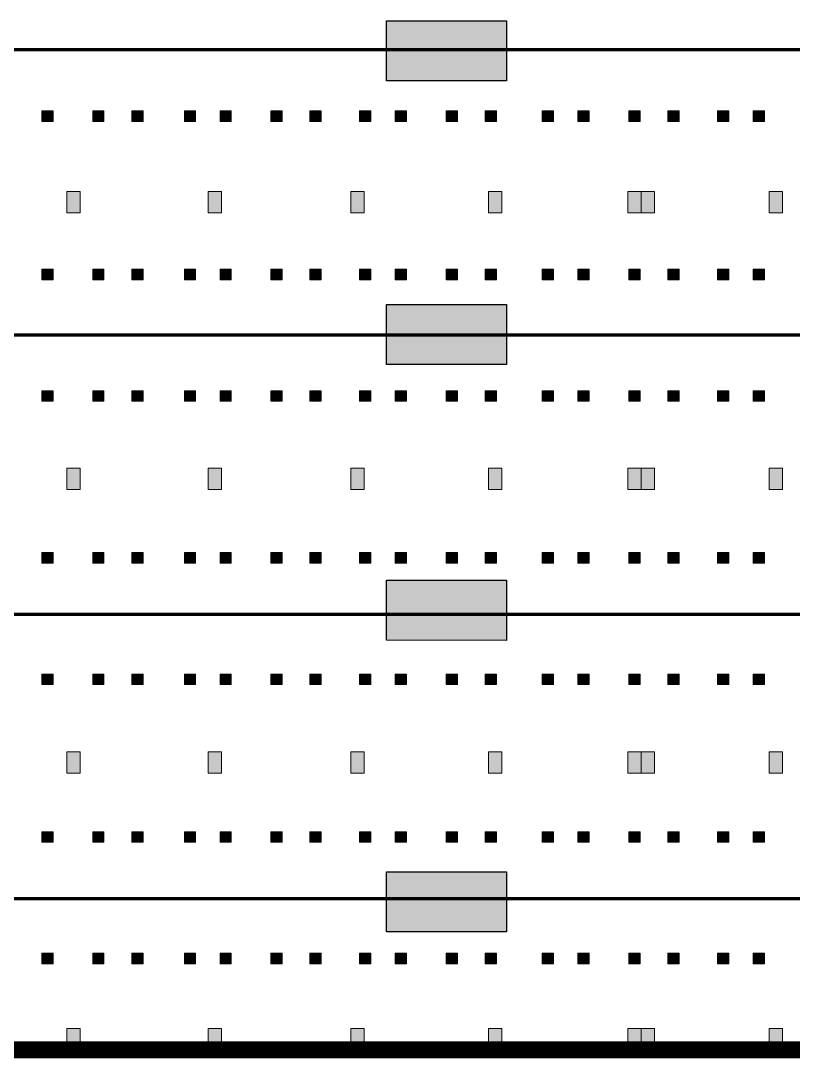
# Model space of a CAD drawing. Header units: millimetres. Extents: x 13810 to 67229, y 12374 to 21950.
# Drawn here: x 37345.2 to 37449.4, y 15050.6 to 15190.6 of the extents above; entities that cross this region are included whole.
import ezdxf

# ---------------------------------------------------------------- set-up
doc = ezdxf.new("R2010")
doc.units = ezdxf.units.MM
doc.layers.add('План_Штампы', color=7, linetype='Continuous')

# ---------------------------------------------------------------- blocks, each defined once
blk = doc.blocks.new('A$C32E8229D')
at = {"true_color": 0xffffff}
blk.add_hatch(color=7, dxfattribs=at).paths.add_polyline_path([(0, 0), (0, -8), (16, -8), (16, 0)])
h = blk.add_hatch(color=126)
h.paths.add_polyline_path([(0.2, -0.2), (15.8, -0.2), (15.8, -7.8), (0.2, -7.8)])
h.paths.add_polyline_path([(13.49, -2.05), (12.08, -2.05), (11.37, -2.63, 0.162397), (11.29, -2.84), (11.29, -3.63), (10.35, -3.63), (10.35, -4.05), (11.68, -4.05), (11.68, -3.48), (12.26, -4.28), (11.29, -5.1), (11.29, -6.78), (11.85, -6.78), (11.85, -5.44), (12.8, -4.64), (12.8, -5.94), (14.46, -5.94), (14.46, -5.39), (13.45, -5.39), (13.45, -3.97), (12.46, -2.59), (13.15, -2.59), (13.69, -3.34), (14.18, -3)], flags=16)
h.paths.add_polyline_path([(10.74, -1.82, 1), (11.8, -1.82, 1)], flags=16)
h.paths.add_polyline_path([(9.39, -3.59), (5.99, -3.59), (6.56, -3.03), (5.91, -3.03), (5.1, -3.83), (5.91, -4.64), (6.56, -4.64), (5.99, -4.09), (9.39, -4.09)], flags=16)
h.paths.add_polyline_path([(4.29, -1.08), (1.72, -1.08), (1.72, -6.6), (4.29, -6.6)], flags=16)
at = {"color": 126}
blk.add_lwpolyline([(16, -8), (0, -8), (0, 0), (16, 0)], close=True, dxfattribs=at)

msp = doc.modelspace()

# ---------------------------------------------------------------- hatches: boundary and pattern name
at = {"lineweight": 0}
h = msp.add_hatch(color=256, dxfattribs=at)
h.dxf.hatch_style = 1
h.paths.add_polyline_path([(37349.55, 15176.99), (37349.55, 15178.41), (37348.03, 15178.41), (37348.03, 15176.99)])
h = msp.add_hatch(color=256, dxfattribs=at)
h.dxf.hatch_style = 1
h.paths.add_polyline_path([(37356.41, 15176.99), (37356.41, 15178.41), (37354.9, 15178.41), (37354.9, 15176.99)])
h = msp.add_hatch(color=256, dxfattribs=at)
h.dxf.hatch_style = 1
h.paths.add_polyline_path([(37361.69, 15176.99), (37361.69, 15178.41), (37360.17, 15178.41), (37360.17, 15176.99)])
h = msp.add_hatch(color=256, dxfattribs=at)
h.dxf.hatch_style = 1
h.paths.add_polyline_path([(37368.76, 15176.99), (37368.76, 15178.41), (37367.25, 15178.41), (37367.25, 15176.99)])
h = msp.add_hatch(color=256, dxfattribs=at)
h.dxf.hatch_style = 1
h.paths.add_polyline_path([(37373.58, 15176.99), (37373.58, 15178.41), (37372.06, 15178.41), (37372.06, 15176.99)])
h = msp.add_hatch(color=256, dxfattribs=at)
h.dxf.hatch_style = 1
h.paths.add_polyline_path([(37380.44, 15176.99), (37380.44, 15178.41), (37378.92, 15178.41), (37378.92, 15176.99)])
h = msp.add_hatch(color=256, dxfattribs=at)
h.dxf.hatch_style = 1
h.paths.add_polyline_path([(37385.71, 15176.99), (37385.71, 15178.41), (37384.19, 15178.41), (37384.19, 15176.99)])
h = msp.add_hatch(color=256, dxfattribs=at)
h.dxf.hatch_style = 1
h.paths.add_polyline_path([(37392.4, 15176.99), (37392.4, 15178.41), (37390.88, 15178.41), (37390.88, 15176.99)])
h = msp.add_hatch(color=256, dxfattribs=at)
h.dxf.hatch_style = 1
h.paths.add_polyline_path([(37397.21, 15176.99), (37397.21, 15178.41), (37395.69, 15178.41), (37395.69, 15176.99)])
h = msp.add_hatch(color=256, dxfattribs=at)
h.dxf.hatch_style = 1
h.paths.add_polyline_path([(37404.07, 15176.99), (37404.07, 15178.41), (37402.56, 15178.41), (37402.56, 15176.99)])
h = msp.add_hatch(color=256, dxfattribs=at)
h.dxf.hatch_style = 1
h.paths.add_polyline_path([(37409.35, 15176.99), (37409.35, 15178.41), (37407.83, 15178.41), (37407.83, 15176.99)])
h = msp.add_hatch(color=256, dxfattribs=at)
h.dxf.hatch_style = 1
h.paths.add_polyline_path([(37417.02, 15176.99), (37417.02, 15178.41), (37415.51, 15178.41), (37415.51, 15176.99)])
h = msp.add_hatch(color=256, dxfattribs=at)
h.dxf.hatch_style = 1
h.paths.add_polyline_path([(37421.84, 15176.99), (37421.84, 15178.41), (37420.32, 15178.41), (37420.32, 15176.99)])
h = msp.add_hatch(color=256, dxfattribs=at)
h.dxf.hatch_style = 1
h.paths.add_polyline_path([(37428.7, 15176.99), (37428.7, 15178.41), (37427.18, 15178.41), (37427.18, 15176.99)])
h = msp.add_hatch(color=256, dxfattribs=at)
h.dxf.hatch_style = 1
h.paths.add_polyline_path([(37433.97, 15176.99), (37433.97, 15178.41), (37432.45, 15178.41), (37432.45, 15176.99)])
h = msp.add_hatch(color=256, dxfattribs=at)
h.dxf.hatch_style = 1
h.paths.add_polyline_path([(37440.66, 15176.99), (37440.66, 15178.41), (37439.14, 15178.41), (37439.14, 15176.99)])
h = msp.add_hatch(color=256, dxfattribs=at)
h.dxf.hatch_style = 1
h.paths.add_polyline_path([(37445.47, 15176.99), (37445.47, 15178.41), (37443.96, 15178.41), (37443.96, 15176.99)])
h = msp.add_hatch(color=256, dxfattribs=at)
h.dxf.hatch_style = 1
h.paths.add_polyline_path([(37353.2, 15167.55), (37351.4, 15167.55), (37351.4, 15164.66), (37353.2, 15164.66)])
h = msp.add_hatch(color=256, dxfattribs=at)
h.dxf.hatch_style = 1
h.paths.add_polyline_path([(37353.2, 15167.55), (37351.4, 15167.55), (37351.4, 15164.66), (37353.2, 15164.66)])
h = msp.add_hatch(color=256, dxfattribs=at)
h.dxf.hatch_style = 1
h.paths.add_polyline_path([(37372.27, 15167.55), (37370.47, 15167.55), (37370.47, 15164.66), (37372.27, 15164.66)])
h = msp.add_hatch(color=256, dxfattribs=at)
h.dxf.hatch_style = 1
h.paths.add_polyline_path([(37372.27, 15167.55), (37370.47, 15167.55), (37370.47, 15164.66), (37372.27, 15164.66)])
h = msp.add_hatch(color=256, dxfattribs=at)
h.dxf.hatch_style = 1
h.paths.add_polyline_path([(37391.5, 15167.55), (37389.7, 15167.55), (37389.7, 15164.66), (37391.5, 15164.66)])
h = msp.add_hatch(color=256, dxfattribs=at)
h.dxf.hatch_style = 1
h.paths.add_polyline_path([(37391.5, 15167.55), (37389.7, 15167.55), (37389.7, 15164.66), (37391.5, 15164.66)])
h = msp.add_hatch(color=256, dxfattribs=at)
h.dxf.hatch_style = 1
h.paths.add_polyline_path([(37410.05, 15167.55), (37408.25, 15167.55), (37408.25, 15164.66), (37410.05, 15164.66)])
h = msp.add_hatch(color=256, dxfattribs=at)
h.dxf.hatch_style = 1
h.paths.add_polyline_path([(37410.05, 15167.55), (37408.25, 15167.55), (37408.25, 15164.66), (37410.05, 15164.66)])
h = msp.add_hatch(color=256, dxfattribs=at)
h.dxf.hatch_style = 1
h.paths.add_polyline_path([(37428.84, 15167.55), (37427.04, 15167.55), (37427.04, 15164.66), (37428.84, 15164.66)])
h = msp.add_hatch(color=256, dxfattribs=at)
h.dxf.hatch_style = 1
h.paths.add_polyline_path([(37428.84, 15167.55), (37427.04, 15167.55), (37427.04, 15164.66), (37428.84, 15164.66)])
h = msp.add_hatch(color=256, dxfattribs=at)
h.dxf.hatch_style = 1
h.paths.add_polyline_path([(37430.64, 15167.55), (37428.84, 15167.55), (37428.84, 15164.66), (37430.64, 15164.66)])
h = msp.add_hatch(color=256, dxfattribs=at)
h.dxf.hatch_style = 1
h.paths.add_polyline_path([(37430.64, 15167.55), (37428.84, 15167.55), (37428.84, 15164.66), (37430.64, 15164.66)])
h = msp.add_hatch(color=256, dxfattribs=at)
h.dxf.hatch_style = 1
h.paths.add_polyline_path([(37447.91, 15167.55), (37446.11, 15167.55), (37446.11, 15164.66), (37447.91, 15164.66)])
h = msp.add_hatch(color=256, dxfattribs=at)
h.dxf.hatch_style = 1
h.paths.add_polyline_path([(37447.91, 15167.55), (37446.11, 15167.55), (37446.11, 15164.66), (37447.91, 15164.66)])
h = msp.add_hatch(color=256, dxfattribs=at)
h.dxf.hatch_style = 1
h.paths.add_polyline_path([(37349.55, 15155.65), (37349.55, 15157.07), (37348.03, 15157.07), (37348.03, 15155.65)])
h = msp.add_hatch(color=256, dxfattribs=at)
h.dxf.hatch_style = 1
h.paths.add_polyline_path([(37356.41, 15155.65), (37356.41, 15157.07), (37354.9, 15157.07), (37354.9, 15155.65)])
h = msp.add_hatch(color=256, dxfattribs=at)
h.dxf.hatch_style = 1
h.paths.add_polyline_path([(37361.69, 15155.65), (37361.69, 15157.07), (37360.17, 15157.07), (37360.17, 15155.65)])
h = msp.add_hatch(color=256, dxfattribs=at)
h.dxf.hatch_style = 1
h.paths.add_polyline_path([(37368.76, 15155.65), (37368.76, 15157.07), (37367.25, 15157.07), (37367.25, 15155.65)])
h = msp.add_hatch(color=256, dxfattribs=at)
h.dxf.hatch_style = 1
h.paths.add_polyline_path([(37373.58, 15155.65), (37373.58, 15157.07), (37372.06, 15157.07), (37372.06, 15155.65)])
h = msp.add_hatch(color=256, dxfattribs=at)
h.dxf.hatch_style = 1
h.paths.add_polyline_path([(37380.44, 15155.65), (37380.44, 15157.07), (37378.92, 15157.07), (37378.92, 15155.65)])
h = msp.add_hatch(color=256, dxfattribs=at)
h.dxf.hatch_style = 1
h.paths.add_polyline_path([(37385.71, 15155.65), (37385.71, 15157.07), (37384.19, 15157.07), (37384.19, 15155.65)])
h = msp.add_hatch(color=256, dxfattribs=at)
h.dxf.hatch_style = 1
h.paths.add_polyline_path([(37392.4, 15155.65), (37392.4, 15157.07), (37390.88, 15157.07), (37390.88, 15155.65)])
h = msp.add_hatch(color=256, dxfattribs=at)
h.dxf.hatch_style = 1
h.paths.add_polyline_path([(37397.21, 15155.65), (37397.21, 15157.07), (37395.69, 15157.07), (37395.69, 15155.65)])
h = msp.add_hatch(color=256, dxfattribs=at)
h.dxf.hatch_style = 1
h.paths.add_polyline_path([(37404.07, 15155.65), (37404.07, 15157.07), (37402.56, 15157.07), (37402.56, 15155.65)])
h = msp.add_hatch(color=256, dxfattribs=at)
h.dxf.hatch_style = 1
h.paths.add_polyline_path([(37409.35, 15155.65), (37409.35, 15157.07), (37407.83, 15157.07), (37407.83, 15155.65)])
h = msp.add_hatch(color=256, dxfattribs=at)
h.dxf.hatch_style = 1
h.paths.add_polyline_path([(37417.02, 15155.65), (37417.02, 15157.07), (37415.51, 15157.07), (37415.51, 15155.65)])
h = msp.add_hatch(color=256, dxfattribs=at)
h.dxf.hatch_style = 1
h.paths.add_polyline_path([(37421.84, 15155.65), (37421.84, 15157.07), (37420.32, 15157.07), (37420.32, 15155.65)])
h = msp.add_hatch(color=256, dxfattribs=at)
h.dxf.hatch_style = 1
h.paths.add_polyline_path([(37428.7, 15155.65), (37428.7, 15157.07), (37427.18, 15157.07), (37427.18, 15155.65)])
h = msp.add_hatch(color=256, dxfattribs=at)
h.dxf.hatch_style = 1
h.paths.add_polyline_path([(37433.97, 15155.65), (37433.97, 15157.07), (37432.45, 15157.07), (37432.45, 15155.65)])
h = msp.add_hatch(color=256, dxfattribs=at)
h.dxf.hatch_style = 1
h.paths.add_polyline_path([(37440.66, 15155.65), (37440.66, 15157.07), (37439.14, 15157.07), (37439.14, 15155.65)])
h = msp.add_hatch(color=256, dxfattribs=at)
h.dxf.hatch_style = 1
h.paths.add_polyline_path([(37445.47, 15155.65), (37445.47, 15157.07), (37443.96, 15157.07), (37443.96, 15155.65)])
h = msp.add_hatch(color=256, dxfattribs=at)
h.dxf.hatch_style = 1
h.paths.add_polyline_path([(37349.55, 15139.26), (37349.55, 15140.68), (37348.03, 15140.68), (37348.03, 15139.26)])
h = msp.add_hatch(color=256, dxfattribs=at)
h.dxf.hatch_style = 1
h.paths.add_polyline_path([(37356.41, 15139.26), (37356.41, 15140.68), (37354.9, 15140.68), (37354.9, 15139.26)])
h = msp.add_hatch(color=256, dxfattribs=at)
h.dxf.hatch_style = 1
h.paths.add_polyline_path([(37361.69, 15139.26), (37361.69, 15140.68), (37360.17, 15140.68), (37360.17, 15139.26)])
h = msp.add_hatch(color=256, dxfattribs=at)
h.dxf.hatch_style = 1
h.paths.add_polyline_path([(37368.76, 15139.26), (37368.76, 15140.68), (37367.25, 15140.68), (37367.25, 15139.26)])
h = msp.add_hatch(color=256, dxfattribs=at)
h.dxf.hatch_style = 1
h.paths.add_polyline_path([(37373.58, 15139.26), (37373.58, 15140.68), (37372.06, 15140.68), (37372.06, 15139.26)])
h = msp.add_hatch(color=256, dxfattribs=at)
h.dxf.hatch_style = 1
h.paths.add_polyline_path([(37380.44, 15139.26), (37380.44, 15140.68), (37378.92, 15140.68), (37378.92, 15139.26)])
h = msp.add_hatch(color=256, dxfattribs=at)
h.dxf.hatch_style = 1
h.paths.add_polyline_path([(37385.71, 15139.26), (37385.71, 15140.68), (37384.19, 15140.68), (37384.19, 15139.26)])
h = msp.add_hatch(color=256, dxfattribs=at)
h.dxf.hatch_style = 1
h.paths.add_polyline_path([(37392.4, 15139.26), (37392.4, 15140.68), (37390.88, 15140.68), (37390.88, 15139.26)])
h = msp.add_hatch(color=256, dxfattribs=at)
h.dxf.hatch_style = 1
h.paths.add_polyline_path([(37397.21, 15139.26), (37397.21, 15140.68), (37395.69, 15140.68), (37395.69, 15139.26)])
h = msp.add_hatch(color=256, dxfattribs=at)
h.dxf.hatch_style = 1
h.paths.add_polyline_path([(37404.07, 15139.26), (37404.07, 15140.68), (37402.56, 15140.68), (37402.56, 15139.26)])
h = msp.add_hatch(color=256, dxfattribs=at)
h.dxf.hatch_style = 1
h.paths.add_polyline_path([(37409.35, 15139.26), (37409.35, 15140.68), (37407.83, 15140.68), (37407.83, 15139.26)])
h = msp.add_hatch(color=256, dxfattribs=at)
h.dxf.hatch_style = 1
h.paths.add_polyline_path([(37417.02, 15139.26), (37417.02, 15140.68), (37415.51, 15140.68), (37415.51, 15139.26)])
h = msp.add_hatch(color=256, dxfattribs=at)
h.dxf.hatch_style = 1
h.paths.add_polyline_path([(37421.84, 15139.26), (37421.84, 15140.68), (37420.32, 15140.68), (37420.32, 15139.26)])
h = msp.add_hatch(color=256, dxfattribs=at)
h.dxf.hatch_style = 1
h.paths.add_polyline_path([(37428.7, 15139.26), (37428.7, 15140.68), (37427.18, 15140.68), (37427.18, 15139.26)])
h = msp.add_hatch(color=256, dxfattribs=at)
h.dxf.hatch_style = 1
h.paths.add_polyline_path([(37433.97, 15139.26), (37433.97, 15140.68), (37432.45, 15140.68), (37432.45, 15139.26)])
h = msp.add_hatch(color=256, dxfattribs=at)
h.dxf.hatch_style = 1
h.paths.add_polyline_path([(37440.66, 15139.26), (37440.66, 15140.68), (37439.14, 15140.68), (37439.14, 15139.26)])
h = msp.add_hatch(color=256, dxfattribs=at)
h.dxf.hatch_style = 1
h.paths.add_polyline_path([(37445.47, 15139.26), (37445.47, 15140.68), (37443.96, 15140.68), (37443.96, 15139.26)])
h = msp.add_hatch(color=256, dxfattribs=at)
h.dxf.hatch_style = 1
h.paths.add_polyline_path([(37353.2, 15130.24), (37351.4, 15130.24), (37351.4, 15127.35), (37353.2, 15127.35)])
h = msp.add_hatch(color=256, dxfattribs=at)
h.dxf.hatch_style = 1
h.paths.add_polyline_path([(37372.27, 15130.24), (37370.47, 15130.24), (37370.47, 15127.35), (37372.27, 15127.35)])
h = msp.add_hatch(color=256, dxfattribs=at)
h.dxf.hatch_style = 1
h.paths.add_polyline_path([(37391.5, 15130.24), (37389.7, 15130.24), (37389.7, 15127.35), (37391.5, 15127.35)])
h = msp.add_hatch(color=256, dxfattribs=at)
h.dxf.hatch_style = 1
h.paths.add_polyline_path([(37410.05, 15130.24), (37408.25, 15130.24), (37408.25, 15127.35), (37410.05, 15127.35)])
h = msp.add_hatch(color=256, dxfattribs=at)
h.dxf.hatch_style = 1
h.paths.add_polyline_path([(37428.84, 15130.24), (37427.04, 15130.24), (37427.04, 15127.35), (37428.84, 15127.35)])
h = msp.add_hatch(color=256, dxfattribs=at)
h.dxf.hatch_style = 1
h.paths.add_polyline_path([(37430.64, 15130.24), (37428.84, 15130.24), (37428.84, 15127.35), (37430.64, 15127.35)])
h = msp.add_hatch(color=256, dxfattribs=at)
h.dxf.hatch_style = 1
h.paths.add_polyline_path([(37447.91, 15130.24), (37446.11, 15130.24), (37446.11, 15127.35), (37447.91, 15127.35)])
h = msp.add_hatch(color=256, dxfattribs=at)
h.dxf.hatch_style = 1
h.paths.add_polyline_path([(37349.55, 15117.41), (37349.55, 15118.83), (37348.03, 15118.83), (37348.03, 15117.41)])
h = msp.add_hatch(color=256, dxfattribs=at)
h.dxf.hatch_style = 1
h.paths.add_polyline_path([(37356.41, 15117.41), (37356.41, 15118.83), (37354.9, 15118.83), (37354.9, 15117.41)])
h = msp.add_hatch(color=256, dxfattribs=at)
h.dxf.hatch_style = 1
h.paths.add_polyline_path([(37361.69, 15117.41), (37361.69, 15118.83), (37360.17, 15118.83), (37360.17, 15117.41)])
h = msp.add_hatch(color=256, dxfattribs=at)
h.dxf.hatch_style = 1
h.paths.add_polyline_path([(37368.76, 15117.41), (37368.76, 15118.83), (37367.25, 15118.83), (37367.25, 15117.41)])
h = msp.add_hatch(color=256, dxfattribs=at)
h.dxf.hatch_style = 1
h.paths.add_polyline_path([(37373.58, 15117.41), (37373.58, 15118.83), (37372.06, 15118.83), (37372.06, 15117.41)])
h = msp.add_hatch(color=256, dxfattribs=at)
h.dxf.hatch_style = 1
h.paths.add_polyline_path([(37380.44, 15117.41), (37380.44, 15118.83), (37378.92, 15118.83), (37378.92, 15117.41)])
h = msp.add_hatch(color=256, dxfattribs=at)
h.dxf.hatch_style = 1
h.paths.add_polyline_path([(37385.71, 15117.41), (37385.71, 15118.83), (37384.19, 15118.83), (37384.19, 15117.41)])
h = msp.add_hatch(color=256, dxfattribs=at)
h.dxf.hatch_style = 1
h.paths.add_polyline_path([(37392.4, 15117.41), (37392.4, 15118.83), (37390.88, 15118.83), (37390.88, 15117.41)])
h = msp.add_hatch(color=256, dxfattribs=at)
h.dxf.hatch_style = 1
h.paths.add_polyline_path([(37397.21, 15117.41), (37397.21, 15118.83), (37395.69, 15118.83), (37395.69, 15117.41)])
h = msp.add_hatch(color=256, dxfattribs=at)
h.dxf.hatch_style = 1
h.paths.add_polyline_path([(37404.07, 15117.41), (37404.07, 15118.83), (37402.56, 15118.83), (37402.56, 15117.41)])
h = msp.add_hatch(color=256, dxfattribs=at)
h.dxf.hatch_style = 1
h.paths.add_polyline_path([(37409.35, 15117.41), (37409.35, 15118.83), (37407.83, 15118.83), (37407.83, 15117.41)])
h = msp.add_hatch(color=256, dxfattribs=at)
h.dxf.hatch_style = 1
h.paths.add_polyline_path([(37417.02, 15117.41), (37417.02, 15118.83), (37415.51, 15118.83), (37415.51, 15117.41)])
h = msp.add_hatch(color=256, dxfattribs=at)
h.dxf.hatch_style = 1
h.paths.add_polyline_path([(37421.84, 15117.41), (37421.84, 15118.83), (37420.32, 15118.83), (37420.32, 15117.41)])
h = msp.add_hatch(color=256, dxfattribs=at)
h.dxf.hatch_style = 1
h.paths.add_polyline_path([(37428.7, 15117.41), (37428.7, 15118.83), (37427.18, 15118.83), (37427.18, 15117.41)])
h = msp.add_hatch(color=256, dxfattribs=at)
h.dxf.hatch_style = 1
h.paths.add_polyline_path([(37433.97, 15117.41), (37433.97, 15118.83), (37432.45, 15118.83), (37432.45, 15117.41)])
h = msp.add_hatch(color=256, dxfattribs=at)
h.dxf.hatch_style = 1
h.paths.add_polyline_path([(37440.66, 15117.41), (37440.66, 15118.83), (37439.14, 15118.83), (37439.14, 15117.41)])
h = msp.add_hatch(color=256, dxfattribs=at)
h.dxf.hatch_style = 1
h.paths.add_polyline_path([(37445.47, 15117.41), (37445.47, 15118.83), (37443.96, 15118.83), (37443.96, 15117.41)])
h = msp.add_hatch(color=256, dxfattribs=at)
h.dxf.hatch_style = 1
h.paths.add_polyline_path([(37349.55, 15101.02), (37349.55, 15102.44), (37348.03, 15102.44), (37348.03, 15101.02)])
h = msp.add_hatch(color=256, dxfattribs=at)
h.dxf.hatch_style = 1
h.paths.add_polyline_path([(37356.41, 15101.02), (37356.41, 15102.44), (37354.9, 15102.44), (37354.9, 15101.02)])
h = msp.add_hatch(color=256, dxfattribs=at)
h.dxf.hatch_style = 1
h.paths.add_polyline_path([(37361.69, 15101.02), (37361.69, 15102.44), (37360.17, 15102.44), (37360.17, 15101.02)])
h = msp.add_hatch(color=256, dxfattribs=at)
h.dxf.hatch_style = 1
h.paths.add_polyline_path([(37368.76, 15101.02), (37368.76, 15102.44), (37367.25, 15102.44), (37367.25, 15101.02)])
h = msp.add_hatch(color=256, dxfattribs=at)
h.dxf.hatch_style = 1
h.paths.add_polyline_path([(37373.58, 15101.02), (37373.58, 15102.44), (37372.06, 15102.44), (37372.06, 15101.02)])
h = msp.add_hatch(color=256, dxfattribs=at)
h.dxf.hatch_style = 1
h.paths.add_polyline_path([(37380.44, 15101.02), (37380.44, 15102.44), (37378.92, 15102.44), (37378.92, 15101.02)])
h = msp.add_hatch(color=256, dxfattribs=at)
h.dxf.hatch_style = 1
h.paths.add_polyline_path([(37385.71, 15101.02), (37385.71, 15102.44), (37384.19, 15102.44), (37384.19, 15101.02)])
h = msp.add_hatch(color=256, dxfattribs=at)
h.dxf.hatch_style = 1
h.paths.add_polyline_path([(37392.4, 15101.02), (37392.4, 15102.44), (37390.88, 15102.44), (37390.88, 15101.02)])
h = msp.add_hatch(color=256, dxfattribs=at)
h.dxf.hatch_style = 1
h.paths.add_polyline_path([(37397.21, 15101.02), (37397.21, 15102.44), (37395.69, 15102.44), (37395.69, 15101.02)])
h = msp.add_hatch(color=256, dxfattribs=at)
h.dxf.hatch_style = 1
h.paths.add_polyline_path([(37404.07, 15101.02), (37404.07, 15102.44), (37402.56, 15102.44), (37402.56, 15101.02)])
h = msp.add_hatch(color=256, dxfattribs=at)
h.dxf.hatch_style = 1
h.paths.add_polyline_path([(37409.35, 15101.02), (37409.35, 15102.44), (37407.83, 15102.44), (37407.83, 15101.02)])
h = msp.add_hatch(color=256, dxfattribs=at)
h.dxf.hatch_style = 1
h.paths.add_polyline_path([(37417.02, 15101.02), (37417.02, 15102.44), (37415.51, 15102.44), (37415.51, 15101.02)])
h = msp.add_hatch(color=256, dxfattribs=at)
h.dxf.hatch_style = 1
h.paths.add_polyline_path([(37421.84, 15101.02), (37421.84, 15102.44), (37420.32, 15102.44), (37420.32, 15101.02)])
h = msp.add_hatch(color=256, dxfattribs=at)
h.dxf.hatch_style = 1
h.paths.add_polyline_path([(37428.7, 15101.02), (37428.7, 15102.44), (37427.18, 15102.44), (37427.18, 15101.02)])
h = msp.add_hatch(color=256, dxfattribs=at)
h.dxf.hatch_style = 1
h.paths.add_polyline_path([(37433.97, 15101.02), (37433.97, 15102.44), (37432.45, 15102.44), (37432.45, 15101.02)])
h = msp.add_hatch(color=256, dxfattribs=at)
h.dxf.hatch_style = 1
h.paths.add_polyline_path([(37440.66, 15101.02), (37440.66, 15102.44), (37439.14, 15102.44), (37439.14, 15101.02)])
h = msp.add_hatch(color=256, dxfattribs=at)
h.dxf.hatch_style = 1
h.paths.add_polyline_path([(37445.47, 15101.02), (37445.47, 15102.44), (37443.96, 15102.44), (37443.96, 15101.02)])
h = msp.add_hatch(color=256, dxfattribs=at)
h.dxf.hatch_style = 1
h.paths.add_polyline_path([(37353.2, 15091.97), (37351.4, 15091.97), (37351.4, 15089.08), (37353.2, 15089.08)])
h = msp.add_hatch(color=256, dxfattribs=at)
h.dxf.hatch_style = 1
h.paths.add_polyline_path([(37372.27, 15091.97), (37370.47, 15091.97), (37370.47, 15089.08), (37372.27, 15089.08)])
h = msp.add_hatch(color=256, dxfattribs=at)
h.dxf.hatch_style = 1
h.paths.add_polyline_path([(37391.5, 15091.97), (37389.7, 15091.97), (37389.7, 15089.08), (37391.5, 15089.08)])
h = msp.add_hatch(color=256, dxfattribs=at)
h.dxf.hatch_style = 1
h.paths.add_polyline_path([(37410.05, 15091.97), (37408.25, 15091.97), (37408.25, 15089.08), (37410.05, 15089.08)])
h = msp.add_hatch(color=256, dxfattribs=at)
h.dxf.hatch_style = 1
h.paths.add_polyline_path([(37428.84, 15091.97), (37427.04, 15091.97), (37427.04, 15089.08), (37428.84, 15089.08)])
h = msp.add_hatch(color=256, dxfattribs=at)
h.dxf.hatch_style = 1
h.paths.add_polyline_path([(37430.64, 15091.97), (37428.84, 15091.97), (37428.84, 15089.08), (37430.64, 15089.08)])
h = msp.add_hatch(color=256, dxfattribs=at)
h.dxf.hatch_style = 1
h.paths.add_polyline_path([(37447.91, 15091.97), (37446.11, 15091.97), (37446.11, 15089.08), (37447.91, 15089.08)])
h = msp.add_hatch(color=256, dxfattribs=at)
h.dxf.hatch_style = 1
h.paths.add_polyline_path([(37349.55, 15079.75), (37349.55, 15081.17), (37348.03, 15081.17), (37348.03, 15079.75)])
h = msp.add_hatch(color=256, dxfattribs=at)
h.dxf.hatch_style = 1
h.paths.add_polyline_path([(37356.41, 15079.75), (37356.41, 15081.17), (37354.9, 15081.17), (37354.9, 15079.75)])
h = msp.add_hatch(color=256, dxfattribs=at)
h.dxf.hatch_style = 1
h.paths.add_polyline_path([(37361.69, 15079.75), (37361.69, 15081.17), (37360.17, 15081.17), (37360.17, 15079.75)])
h = msp.add_hatch(color=256, dxfattribs=at)
h.dxf.hatch_style = 1
h.paths.add_polyline_path([(37368.76, 15079.75), (37368.76, 15081.17), (37367.25, 15081.17), (37367.25, 15079.75)])
h = msp.add_hatch(color=256, dxfattribs=at)
h.dxf.hatch_style = 1
h.paths.add_polyline_path([(37373.58, 15079.75), (37373.58, 15081.17), (37372.06, 15081.17), (37372.06, 15079.75)])
h = msp.add_hatch(color=256, dxfattribs=at)
h.dxf.hatch_style = 1
h.paths.add_polyline_path([(37380.44, 15079.75), (37380.44, 15081.17), (37378.92, 15081.17), (37378.92, 15079.75)])
h = msp.add_hatch(color=256, dxfattribs=at)
h.dxf.hatch_style = 1
h.paths.add_polyline_path([(37385.71, 15079.75), (37385.71, 15081.17), (37384.19, 15081.17), (37384.19, 15079.75)])
h = msp.add_hatch(color=256, dxfattribs=at)
h.dxf.hatch_style = 1
h.paths.add_polyline_path([(37392.4, 15079.75), (37392.4, 15081.17), (37390.88, 15081.17), (37390.88, 15079.75)])
h = msp.add_hatch(color=256, dxfattribs=at)
h.dxf.hatch_style = 1
h.paths.add_polyline_path([(37397.21, 15079.75), (37397.21, 15081.17), (37395.69, 15081.17), (37395.69, 15079.75)])
h = msp.add_hatch(color=256, dxfattribs=at)
h.dxf.hatch_style = 1
h.paths.add_polyline_path([(37404.07, 15079.75), (37404.07, 15081.17), (37402.56, 15081.17), (37402.56, 15079.75)])
h = msp.add_hatch(color=256, dxfattribs=at)
h.dxf.hatch_style = 1
h.paths.add_polyline_path([(37409.35, 15079.75), (37409.35, 15081.17), (37407.83, 15081.17), (37407.83, 15079.75)])
h = msp.add_hatch(color=256, dxfattribs=at)
h.dxf.hatch_style = 1
h.paths.add_polyline_path([(37417.02, 15079.75), (37417.02, 15081.17), (37415.51, 15081.17), (37415.51, 15079.75)])
h = msp.add_hatch(color=256, dxfattribs=at)
h.dxf.hatch_style = 1
h.paths.add_polyline_path([(37421.84, 15079.75), (37421.84, 15081.17), (37420.32, 15081.17), (37420.32, 15079.75)])
h = msp.add_hatch(color=256, dxfattribs=at)
h.dxf.hatch_style = 1
h.paths.add_polyline_path([(37428.7, 15079.75), (37428.7, 15081.17), (37427.18, 15081.17), (37427.18, 15079.75)])
h = msp.add_hatch(color=256, dxfattribs=at)
h.dxf.hatch_style = 1
h.paths.add_polyline_path([(37433.97, 15079.75), (37433.97, 15081.17), (37432.45, 15081.17), (37432.45, 15079.75)])
h = msp.add_hatch(color=256, dxfattribs=at)
h.dxf.hatch_style = 1
h.paths.add_polyline_path([(37440.66, 15079.75), (37440.66, 15081.17), (37439.14, 15081.17), (37439.14, 15079.75)])
h = msp.add_hatch(color=256, dxfattribs=at)
h.dxf.hatch_style = 1
h.paths.add_polyline_path([(37445.47, 15079.75), (37445.47, 15081.17), (37443.96, 15081.17), (37443.96, 15079.75)])
h = msp.add_hatch(color=256, dxfattribs=at)
h.dxf.hatch_style = 1
h.paths.add_polyline_path([(37349.55, 15063.36), (37349.55, 15064.78), (37348.03, 15064.78), (37348.03, 15063.36)])
h = msp.add_hatch(color=256, dxfattribs=at)
h.dxf.hatch_style = 1
h.paths.add_polyline_path([(37356.41, 15063.36), (37356.41, 15064.78), (37354.9, 15064.78), (37354.9, 15063.36)])
h = msp.add_hatch(color=256, dxfattribs=at)
h.dxf.hatch_style = 1
h.paths.add_polyline_path([(37361.69, 15063.36), (37361.69, 15064.78), (37360.17, 15064.78), (37360.17, 15063.36)])
h = msp.add_hatch(color=256, dxfattribs=at)
h.dxf.hatch_style = 1
h.paths.add_polyline_path([(37368.76, 15063.36), (37368.76, 15064.78), (37367.25, 15064.78), (37367.25, 15063.36)])
h = msp.add_hatch(color=256, dxfattribs=at)
h.dxf.hatch_style = 1
h.paths.add_polyline_path([(37373.58, 15063.36), (37373.58, 15064.78), (37372.06, 15064.78), (37372.06, 15063.36)])
h = msp.add_hatch(color=256, dxfattribs=at)
h.dxf.hatch_style = 1
h.paths.add_polyline_path([(37380.44, 15063.36), (37380.44, 15064.78), (37378.92, 15064.78), (37378.92, 15063.36)])
h = msp.add_hatch(color=256, dxfattribs=at)
h.dxf.hatch_style = 1
h.paths.add_polyline_path([(37385.71, 15063.36), (37385.71, 15064.78), (37384.19, 15064.78), (37384.19, 15063.36)])
h = msp.add_hatch(color=256, dxfattribs=at)
h.dxf.hatch_style = 1
h.paths.add_polyline_path([(37392.4, 15063.36), (37392.4, 15064.78), (37390.88, 15064.78), (37390.88, 15063.36)])
h = msp.add_hatch(color=256, dxfattribs=at)
h.dxf.hatch_style = 1
h.paths.add_polyline_path([(37397.21, 15063.36), (37397.21, 15064.78), (37395.69, 15064.78), (37395.69, 15063.36)])
h = msp.add_hatch(color=256, dxfattribs=at)
h.dxf.hatch_style = 1
h.paths.add_polyline_path([(37404.07, 15063.36), (37404.07, 15064.78), (37402.56, 15064.78), (37402.56, 15063.36)])
h = msp.add_hatch(color=256, dxfattribs=at)
h.dxf.hatch_style = 1
h.paths.add_polyline_path([(37409.35, 15063.36), (37409.35, 15064.78), (37407.83, 15064.78), (37407.83, 15063.36)])
h = msp.add_hatch(color=256, dxfattribs=at)
h.dxf.hatch_style = 1
h.paths.add_polyline_path([(37417.02, 15063.36), (37417.02, 15064.78), (37415.51, 15064.78), (37415.51, 15063.36)])
h = msp.add_hatch(color=256, dxfattribs=at)
h.dxf.hatch_style = 1
h.paths.add_polyline_path([(37421.84, 15063.36), (37421.84, 15064.78), (37420.32, 15064.78), (37420.32, 15063.36)])
h = msp.add_hatch(color=256, dxfattribs=at)
h.dxf.hatch_style = 1
h.paths.add_polyline_path([(37428.7, 15063.36), (37428.7, 15064.78), (37427.18, 15064.78), (37427.18, 15063.36)])
h = msp.add_hatch(color=256, dxfattribs=at)
h.dxf.hatch_style = 1
h.paths.add_polyline_path([(37433.97, 15063.36), (37433.97, 15064.78), (37432.45, 15064.78), (37432.45, 15063.36)])
h = msp.add_hatch(color=256, dxfattribs=at)
h.dxf.hatch_style = 1
h.paths.add_polyline_path([(37440.66, 15063.36), (37440.66, 15064.78), (37439.14, 15064.78), (37439.14, 15063.36)])
h = msp.add_hatch(color=256, dxfattribs=at)
h.dxf.hatch_style = 1
h.paths.add_polyline_path([(37445.47, 15063.36), (37445.47, 15064.78), (37443.96, 15064.78), (37443.96, 15063.36)])
h = msp.add_hatch(color=256, dxfattribs=at)
h.dxf.hatch_style = 1
h.paths.add_polyline_path([(37353.2, 15054.65), (37351.4, 15054.65), (37351.4, 15051.77), (37353.2, 15051.77)])
h = msp.add_hatch(color=256, dxfattribs=at)
h.dxf.hatch_style = 1
h.paths.add_polyline_path([(37372.27, 15054.65), (37370.47, 15054.65), (37370.47, 15051.77), (37372.27, 15051.77)])
h = msp.add_hatch(color=256, dxfattribs=at)
h.dxf.hatch_style = 1
h.paths.add_polyline_path([(37391.5, 15054.65), (37389.7, 15054.65), (37389.7, 15051.77), (37391.5, 15051.77)])
h = msp.add_hatch(color=256, dxfattribs=at)
h.dxf.hatch_style = 1
h.paths.add_polyline_path([(37410.05, 15054.65), (37408.25, 15054.65), (37408.25, 15051.77), (37410.05, 15051.77)])
h = msp.add_hatch(color=256, dxfattribs=at)
h.dxf.hatch_style = 1
h.paths.add_polyline_path([(37428.84, 15054.65), (37427.04, 15054.65), (37427.04, 15051.77), (37428.84, 15051.77)])
h = msp.add_hatch(color=256, dxfattribs=at)
h.dxf.hatch_style = 1
h.paths.add_polyline_path([(37430.64, 15054.65), (37428.84, 15054.65), (37428.84, 15051.77), (37430.64, 15051.77)])
h = msp.add_hatch(color=256, dxfattribs=at)
h.dxf.hatch_style = 1
h.paths.add_polyline_path([(37447.91, 15054.65), (37446.11, 15054.65), (37446.11, 15051.77), (37447.91, 15051.77)])

# ---------------------------------------------------------------- linework, layer by layer
at = {"color": 126, "lineweight": 100, "true_color": 0x008754}
for points in [[(37513.72, 15186.71), (37513.72, 15072.15), (37316.91, 15072.15), (37316.91, 15084.73), (37295.05, 15084.73)], [(37316.91, 15140.37), (37316.91, 15186.71), (37712.81, 15186.71), (37712.81, 15072.15), (37513.72, 15072.15)], [(37316.91, 15148.19), (37712.81, 15148.19)], [(37316.91, 15110.53), (37712.81, 15110.53)]]:
    msp.add_lwpolyline(points, dxfattribs=at)
at = {"lineweight": 0}
for points in [[(37348.03, 15176.99), (37349.55, 15176.99), (37349.55, 15178.41), (37348.03, 15178.41), (37348.03, 15176.99)], [(37354.9, 15176.99), (37356.41, 15176.99), (37356.41, 15178.41), (37354.9, 15178.41), (37354.9, 15176.99)], [(37360.17, 15176.99), (37361.69, 15176.99), (37361.69, 15178.41), (37360.17, 15178.41), (37360.17, 15176.99)], [(37367.25, 15176.99), (37368.76, 15176.99), (37368.76, 15178.41), (37367.25, 15178.41), (37367.25, 15176.99)], [(37372.06, 15176.99), (37373.58, 15176.99), (37373.58, 15178.41), (37372.06, 15178.41), (37372.06, 15176.99)], [(37378.92, 15176.99), (37380.44, 15176.99), (37380.44, 15178.41), (37378.92, 15178.41), (37378.92, 15176.99)], [(37384.19, 15176.99), (37385.71, 15176.99), (37385.71, 15178.41), (37384.19, 15178.41), (37384.19, 15176.99)], [(37390.88, 15176.99), (37392.4, 15176.99), (37392.4, 15178.41), (37390.88, 15178.41), (37390.88, 15176.99)], [(37395.69, 15176.99), (37397.21, 15176.99), (37397.21, 15178.41), (37395.69, 15178.41), (37395.69, 15176.99)], [(37402.56, 15176.99), (37404.07, 15176.99), (37404.07, 15178.41), (37402.56, 15178.41), (37402.56, 15176.99)], [(37407.83, 15176.99), (37409.35, 15176.99), (37409.35, 15178.41), (37407.83, 15178.41), (37407.83, 15176.99)], [(37415.51, 15176.99), (37417.02, 15176.99), (37417.02, 15178.41), (37415.51, 15178.41), (37415.51, 15176.99)], [(37420.32, 15176.99), (37421.84, 15176.99), (37421.84, 15178.41), (37420.32, 15178.41), (37420.32, 15176.99)], [(37427.18, 15176.99), (37428.7, 15176.99), (37428.7, 15178.41), (37427.18, 15178.41), (37427.18, 15176.99)], [(37432.45, 15176.99), (37433.97, 15176.99), (37433.97, 15178.41), (37432.45, 15178.41), (37432.45, 15176.99)], [(37439.14, 15176.99), (37440.66, 15176.99), (37440.66, 15178.41), (37439.14, 15178.41), (37439.14, 15176.99)], [(37443.96, 15176.99), (37445.47, 15176.99), (37445.47, 15178.41), (37443.96, 15178.41), (37443.96, 15176.99)], [(37353.2, 15164.66), (37351.4, 15164.66), (37351.4, 15167.55), (37353.2, 15167.55), (37353.2, 15164.66)], [(37353.2, 15164.66), (37351.4, 15164.66), (37351.4, 15167.55), (37353.2, 15167.55), (37353.2, 15164.66)], [(37372.27, 15164.66), (37370.47, 15164.66), (37370.47, 15167.55), (37372.27, 15167.55), (37372.27, 15164.66)], [(37372.27, 15164.66), (37370.47, 15164.66), (37370.47, 15167.55), (37372.27, 15167.55), (37372.27, 15164.66)], [(37391.5, 15164.66), (37389.7, 15164.66), (37389.7, 15167.55), (37391.5, 15167.55), (37391.5, 15164.66)], [(37391.5, 15164.66), (37389.7, 15164.66), (37389.7, 15167.55), (37391.5, 15167.55), (37391.5, 15164.66)], [(37410.05, 15164.66), (37408.25, 15164.66), (37408.25, 15167.55), (37410.05, 15167.55), (37410.05, 15164.66)], [(37410.05, 15164.66), (37408.25, 15164.66), (37408.25, 15167.55), (37410.05, 15167.55), (37410.05, 15164.66)], [(37428.84, 15164.66), (37427.04, 15164.66), (37427.04, 15167.55), (37428.84, 15167.55), (37428.84, 15164.66)], [(37428.84, 15164.66), (37427.04, 15164.66), (37427.04, 15167.55), (37428.84, 15167.55), (37428.84, 15164.66)], [(37430.64, 15164.66), (37428.84, 15164.66), (37428.84, 15167.55), (37430.64, 15167.55), (37430.64, 15164.66)], [(37430.64, 15164.66), (37428.84, 15164.66), (37428.84, 15167.55), (37430.64, 15167.55), (37430.64, 15164.66)], [(37447.91, 15164.66), (37446.11, 15164.66), (37446.11, 15167.55), (37447.91, 15167.55), (37447.91, 15164.66)], [(37447.91, 15164.66), (37446.11, 15164.66), (37446.11, 15167.55), (37447.91, 15167.55), (37447.91, 15164.66)], [(37348.03, 15155.65), (37349.55, 15155.65), (37349.55, 15157.07), (37348.03, 15157.07), (37348.03, 15155.65)], [(37354.9, 15155.65), (37356.41, 15155.65), (37356.41, 15157.07), (37354.9, 15157.07), (37354.9, 15155.65)], [(37360.17, 15155.65), (37361.69, 15155.65), (37361.69, 15157.07), (37360.17, 15157.07), (37360.17, 15155.65)], [(37367.25, 15155.65), (37368.76, 15155.65), (37368.76, 15157.07), (37367.25, 15157.07), (37367.25, 15155.65)], [(37372.06, 15155.65), (37373.58, 15155.65), (37373.58, 15157.07), (37372.06, 15157.07), (37372.06, 15155.65)], [(37378.92, 15155.65), (37380.44, 15155.65), (37380.44, 15157.07), (37378.92, 15157.07), (37378.92, 15155.65)], [(37384.19, 15155.65), (37385.71, 15155.65), (37385.71, 15157.07), (37384.19, 15157.07), (37384.19, 15155.65)], [(37390.88, 15155.65), (37392.4, 15155.65), (37392.4, 15157.07), (37390.88, 15157.07), (37390.88, 15155.65)], [(37395.69, 15155.65), (37397.21, 15155.65), (37397.21, 15157.07), (37395.69, 15157.07), (37395.69, 15155.65)], [(37402.56, 15155.65), (37404.07, 15155.65), (37404.07, 15157.07), (37402.56, 15157.07), (37402.56, 15155.65)], [(37407.83, 15155.65), (37409.35, 15155.65), (37409.35, 15157.07), (37407.83, 15157.07), (37407.83, 15155.65)], [(37415.51, 15155.65), (37417.02, 15155.65), (37417.02, 15157.07), (37415.51, 15157.07), (37415.51, 15155.65)], [(37420.32, 15155.65), (37421.84, 15155.65), (37421.84, 15157.07), (37420.32, 15157.07), (37420.32, 15155.65)], [(37427.18, 15155.65), (37428.7, 15155.65), (37428.7, 15157.07), (37427.18, 15157.07), (37427.18, 15155.65)], [(37432.45, 15155.65), (37433.97, 15155.65), (37433.97, 15157.07), (37432.45, 15157.07), (37432.45, 15155.65)], [(37439.14, 15155.65), (37440.66, 15155.65), (37440.66, 15157.07), (37439.14, 15157.07), (37439.14, 15155.65)], [(37443.96, 15155.65), (37445.47, 15155.65), (37445.47, 15157.07), (37443.96, 15157.07), (37443.96, 15155.65)], [(37348.03, 15139.26), (37349.55, 15139.26), (37349.55, 15140.68), (37348.03, 15140.68), (37348.03, 15139.26)], [(37354.9, 15139.26), (37356.41, 15139.26), (37356.41, 15140.68), (37354.9, 15140.68), (37354.9, 15139.26)], [(37360.17, 15139.26), (37361.69, 15139.26), (37361.69, 15140.68), (37360.17, 15140.68), (37360.17, 15139.26)], [(37367.25, 15139.26), (37368.76, 15139.26), (37368.76, 15140.68), (37367.25, 15140.68), (37367.25, 15139.26)], [(37372.06, 15139.26), (37373.58, 15139.26), (37373.58, 15140.68), (37372.06, 15140.68), (37372.06, 15139.26)], [(37378.92, 15139.26), (37380.44, 15139.26), (37380.44, 15140.68), (37378.92, 15140.68), (37378.92, 15139.26)], [(37384.19, 15139.26), (37385.71, 15139.26), (37385.71, 15140.68), (37384.19, 15140.68), (37384.19, 15139.26)], [(37390.88, 15139.26), (37392.4, 15139.26), (37392.4, 15140.68), (37390.88, 15140.68), (37390.88, 15139.26)], [(37395.69, 15139.26), (37397.21, 15139.26), (37397.21, 15140.68), (37395.69, 15140.68), (37395.69, 15139.26)], [(37402.56, 15139.26), (37404.07, 15139.26), (37404.07, 15140.68), (37402.56, 15140.68), (37402.56, 15139.26)], [(37407.83, 15139.26), (37409.35, 15139.26), (37409.35, 15140.68), (37407.83, 15140.68), (37407.83, 15139.26)], [(37415.51, 15139.26), (37417.02, 15139.26), (37417.02, 15140.68), (37415.51, 15140.68), (37415.51, 15139.26)], [(37420.32, 15139.26), (37421.84, 15139.26), (37421.84, 15140.68), (37420.32, 15140.68), (37420.32, 15139.26)], [(37427.18, 15139.26), (37428.7, 15139.26), (37428.7, 15140.68), (37427.18, 15140.68), (37427.18, 15139.26)], [(37432.45, 15139.26), (37433.97, 15139.26), (37433.97, 15140.68), (37432.45, 15140.68), (37432.45, 15139.26)], [(37439.14, 15139.26), (37440.66, 15139.26), (37440.66, 15140.68), (37439.14, 15140.68), (37439.14, 15139.26)], [(37443.96, 15139.26), (37445.47, 15139.26), (37445.47, 15140.68), (37443.96, 15140.68), (37443.96, 15139.26)], [(37353.2, 15127.35), (37351.4, 15127.35), (37351.4, 15130.24), (37353.2, 15130.24), (37353.2, 15127.35)], [(37372.27, 15127.35), (37370.47, 15127.35), (37370.47, 15130.24), (37372.27, 15130.24), (37372.27, 15127.35)], [(37391.5, 15127.35), (37389.7, 15127.35), (37389.7, 15130.24), (37391.5, 15130.24), (37391.5, 15127.35)], [(37410.05, 15127.35), (37408.25, 15127.35), (37408.25, 15130.24), (37410.05, 15130.24), (37410.05, 15127.35)], [(37428.84, 15127.35), (37427.04, 15127.35), (37427.04, 15130.24), (37428.84, 15130.24), (37428.84, 15127.35)], [(37430.64, 15127.35), (37428.84, 15127.35), (37428.84, 15130.24), (37430.64, 15130.24), (37430.64, 15127.35)], [(37447.91, 15127.35), (37446.11, 15127.35), (37446.11, 15130.24), (37447.91, 15130.24), (37447.91, 15127.35)], [(37348.03, 15117.41), (37349.55, 15117.41), (37349.55, 15118.83), (37348.03, 15118.83), (37348.03, 15117.41)], [(37354.9, 15117.41), (37356.41, 15117.41), (37356.41, 15118.83), (37354.9, 15118.83), (37354.9, 15117.41)], [(37360.17, 15117.41), (37361.69, 15117.41), (37361.69, 15118.83), (37360.17, 15118.83), (37360.17, 15117.41)], [(37367.25, 15117.41), (37368.76, 15117.41), (37368.76, 15118.83), (37367.25, 15118.83), (37367.25, 15117.41)], [(37372.06, 15117.41), (37373.58, 15117.41), (37373.58, 15118.83), (37372.06, 15118.83), (37372.06, 15117.41)], [(37378.92, 15117.41), (37380.44, 15117.41), (37380.44, 15118.83), (37378.92, 15118.83), (37378.92, 15117.41)], [(37384.19, 15117.41), (37385.71, 15117.41), (37385.71, 15118.83), (37384.19, 15118.83), (37384.19, 15117.41)], [(37390.88, 15117.41), (37392.4, 15117.41), (37392.4, 15118.83), (37390.88, 15118.83), (37390.88, 15117.41)], [(37395.69, 15117.41), (37397.21, 15117.41), (37397.21, 15118.83), (37395.69, 15118.83), (37395.69, 15117.41)], [(37402.56, 15117.41), (37404.07, 15117.41), (37404.07, 15118.83), (37402.56, 15118.83), (37402.56, 15117.41)], [(37407.83, 15117.41), (37409.35, 15117.41), (37409.35, 15118.83), (37407.83, 15118.83), (37407.83, 15117.41)], [(37415.51, 15117.41), (37417.02, 15117.41), (37417.02, 15118.83), (37415.51, 15118.83), (37415.51, 15117.41)], [(37420.32, 15117.41), (37421.84, 15117.41), (37421.84, 15118.83), (37420.32, 15118.83), (37420.32, 15117.41)], [(37427.18, 15117.41), (37428.7, 15117.41), (37428.7, 15118.83), (37427.18, 15118.83), (37427.18, 15117.41)], [(37432.45, 15117.41), (37433.97, 15117.41), (37433.97, 15118.83), (37432.45, 15118.83), (37432.45, 15117.41)], [(37439.14, 15117.41), (37440.66, 15117.41), (37440.66, 15118.83), (37439.14, 15118.83), (37439.14, 15117.41)], [(37443.96, 15117.41), (37445.47, 15117.41), (37445.47, 15118.83), (37443.96, 15118.83), (37443.96, 15117.41)], [(37348.03, 15101.02), (37349.55, 15101.02), (37349.55, 15102.44), (37348.03, 15102.44), (37348.03, 15101.02)], [(37354.9, 15101.02), (37356.41, 15101.02), (37356.41, 15102.44), (37354.9, 15102.44), (37354.9, 15101.02)], [(37360.17, 15101.02), (37361.69, 15101.02), (37361.69, 15102.44), (37360.17, 15102.44), (37360.17, 15101.02)], [(37367.25, 15101.02), (37368.76, 15101.02), (37368.76, 15102.44), (37367.25, 15102.44), (37367.25, 15101.02)], [(37372.06, 15101.02), (37373.58, 15101.02), (37373.58, 15102.44), (37372.06, 15102.44), (37372.06, 15101.02)], [(37378.92, 15101.02), (37380.44, 15101.02), (37380.44, 15102.44), (37378.92, 15102.44), (37378.92, 15101.02)], [(37384.19, 15101.02), (37385.71, 15101.02), (37385.71, 15102.44), (37384.19, 15102.44), (37384.19, 15101.02)], [(37390.88, 15101.02), (37392.4, 15101.02), (37392.4, 15102.44), (37390.88, 15102.44), (37390.88, 15101.02)], [(37395.69, 15101.02), (37397.21, 15101.02), (37397.21, 15102.44), (37395.69, 15102.44), (37395.69, 15101.02)], [(37402.56, 15101.02), (37404.07, 15101.02), (37404.07, 15102.44), (37402.56, 15102.44), (37402.56, 15101.02)], [(37407.83, 15101.02), (37409.35, 15101.02), (37409.35, 15102.44), (37407.83, 15102.44), (37407.83, 15101.02)], [(37415.51, 15101.02), (37417.02, 15101.02), (37417.02, 15102.44), (37415.51, 15102.44), (37415.51, 15101.02)], [(37420.32, 15101.02), (37421.84, 15101.02), (37421.84, 15102.44), (37420.32, 15102.44), (37420.32, 15101.02)], [(37427.18, 15101.02), (37428.7, 15101.02), (37428.7, 15102.44), (37427.18, 15102.44), (37427.18, 15101.02)], [(37432.45, 15101.02), (37433.97, 15101.02), (37433.97, 15102.44), (37432.45, 15102.44), (37432.45, 15101.02)], [(37439.14, 15101.02), (37440.66, 15101.02), (37440.66, 15102.44), (37439.14, 15102.44), (37439.14, 15101.02)], [(37443.96, 15101.02), (37445.47, 15101.02), (37445.47, 15102.44), (37443.96, 15102.44), (37443.96, 15101.02)], [(37353.2, 15089.08), (37351.4, 15089.08), (37351.4, 15091.97), (37353.2, 15091.97), (37353.2, 15089.08)], [(37372.27, 15089.08), (37370.47, 15089.08), (37370.47, 15091.97), (37372.27, 15091.97), (37372.27, 15089.08)], [(37391.5, 15089.08), (37389.7, 15089.08), (37389.7, 15091.97), (37391.5, 15091.97), (37391.5, 15089.08)], [(37410.05, 15089.08), (37408.25, 15089.08), (37408.25, 15091.97), (37410.05, 15091.97), (37410.05, 15089.08)], [(37428.84, 15089.08), (37427.04, 15089.08), (37427.04, 15091.97), (37428.84, 15091.97), (37428.84, 15089.08)], [(37430.64, 15089.08), (37428.84, 15089.08), (37428.84, 15091.97), (37430.64, 15091.97), (37430.64, 15089.08)], [(37447.91, 15089.08), (37446.11, 15089.08), (37446.11, 15091.97), (37447.91, 15091.97), (37447.91, 15089.08)], [(37348.03, 15079.75), (37349.55, 15079.75), (37349.55, 15081.17), (37348.03, 15081.17), (37348.03, 15079.75)], [(37354.9, 15079.75), (37356.41, 15079.75), (37356.41, 15081.17), (37354.9, 15081.17), (37354.9, 15079.75)], [(37360.17, 15079.75), (37361.69, 15079.75), (37361.69, 15081.17), (37360.17, 15081.17), (37360.17, 15079.75)], [(37367.25, 15079.75), (37368.76, 15079.75), (37368.76, 15081.17), (37367.25, 15081.17), (37367.25, 15079.75)], [(37372.06, 15079.75), (37373.58, 15079.75), (37373.58, 15081.17), (37372.06, 15081.17), (37372.06, 15079.75)], [(37378.92, 15079.75), (37380.44, 15079.75), (37380.44, 15081.17), (37378.92, 15081.17), (37378.92, 15079.75)], [(37384.19, 15079.75), (37385.71, 15079.75), (37385.71, 15081.17), (37384.19, 15081.17), (37384.19, 15079.75)], [(37390.88, 15079.75), (37392.4, 15079.75), (37392.4, 15081.17), (37390.88, 15081.17), (37390.88, 15079.75)], [(37395.69, 15079.75), (37397.21, 15079.75), (37397.21, 15081.17), (37395.69, 15081.17), (37395.69, 15079.75)], [(37402.56, 15079.75), (37404.07, 15079.75), (37404.07, 15081.17), (37402.56, 15081.17), (37402.56, 15079.75)], [(37407.83, 15079.75), (37409.35, 15079.75), (37409.35, 15081.17), (37407.83, 15081.17), (37407.83, 15079.75)], [(37415.51, 15079.75), (37417.02, 15079.75), (37417.02, 15081.17), (37415.51, 15081.17), (37415.51, 15079.75)], [(37420.32, 15079.75), (37421.84, 15079.75), (37421.84, 15081.17), (37420.32, 15081.17), (37420.32, 15079.75)], [(37427.18, 15079.75), (37428.7, 15079.75), (37428.7, 15081.17), (37427.18, 15081.17), (37427.18, 15079.75)], [(37432.45, 15079.75), (37433.97, 15079.75), (37433.97, 15081.17), (37432.45, 15081.17), (37432.45, 15079.75)], [(37439.14, 15079.75), (37440.66, 15079.75), (37440.66, 15081.17), (37439.14, 15081.17), (37439.14, 15079.75)], [(37443.96, 15079.75), (37445.47, 15079.75), (37445.47, 15081.17), (37443.96, 15081.17), (37443.96, 15079.75)], [(37348.03, 15063.36), (37349.55, 15063.36), (37349.55, 15064.78), (37348.03, 15064.78), (37348.03, 15063.36)], [(37354.9, 15063.36), (37356.41, 15063.36), (37356.41, 15064.78), (37354.9, 15064.78), (37354.9, 15063.36)], [(37360.17, 15063.36), (37361.69, 15063.36), (37361.69, 15064.78), (37360.17, 15064.78), (37360.17, 15063.36)], [(37367.25, 15063.36), (37368.76, 15063.36), (37368.76, 15064.78), (37367.25, 15064.78), (37367.25, 15063.36)], [(37372.06, 15063.36), (37373.58, 15063.36), (37373.58, 15064.78), (37372.06, 15064.78), (37372.06, 15063.36)], [(37378.92, 15063.36), (37380.44, 15063.36), (37380.44, 15064.78), (37378.92, 15064.78), (37378.92, 15063.36)], [(37384.19, 15063.36), (37385.71, 15063.36), (37385.71, 15064.78), (37384.19, 15064.78), (37384.19, 15063.36)], [(37390.88, 15063.36), (37392.4, 15063.36), (37392.4, 15064.78), (37390.88, 15064.78), (37390.88, 15063.36)], [(37395.69, 15063.36), (37397.21, 15063.36), (37397.21, 15064.78), (37395.69, 15064.78), (37395.69, 15063.36)], [(37402.56, 15063.36), (37404.07, 15063.36), (37404.07, 15064.78), (37402.56, 15064.78), (37402.56, 15063.36)], [(37407.83, 15063.36), (37409.35, 15063.36), (37409.35, 15064.78), (37407.83, 15064.78), (37407.83, 15063.36)], [(37415.51, 15063.36), (37417.02, 15063.36), (37417.02, 15064.78), (37415.51, 15064.78), (37415.51, 15063.36)], [(37420.32, 15063.36), (37421.84, 15063.36), (37421.84, 15064.78), (37420.32, 15064.78), (37420.32, 15063.36)], [(37427.18, 15063.36), (37428.7, 15063.36), (37428.7, 15064.78), (37427.18, 15064.78), (37427.18, 15063.36)], [(37432.45, 15063.36), (37433.97, 15063.36), (37433.97, 15064.78), (37432.45, 15064.78), (37432.45, 15063.36)], [(37439.14, 15063.36), (37440.66, 15063.36), (37440.66, 15064.78), (37439.14, 15064.78), (37439.14, 15063.36)], [(37443.96, 15063.36), (37445.47, 15063.36), (37445.47, 15064.78), (37443.96, 15064.78), (37443.96, 15063.36)], [(37353.2, 15051.77), (37351.4, 15051.77), (37351.4, 15054.65), (37353.2, 15054.65), (37353.2, 15051.77)], [(37372.27, 15051.77), (37370.47, 15051.77), (37370.47, 15054.65), (37372.27, 15054.65), (37372.27, 15051.77)], [(37391.5, 15051.77), (37389.7, 15051.77), (37389.7, 15054.65), (37391.5, 15054.65), (37391.5, 15051.77)], [(37410.05, 15051.77), (37408.25, 15051.77), (37408.25, 15054.65), (37410.05, 15054.65), (37410.05, 15051.77)], [(37428.84, 15051.77), (37427.04, 15051.77), (37427.04, 15054.65), (37428.84, 15054.65), (37428.84, 15051.77)], [(37430.64, 15051.77), (37428.84, 15051.77), (37428.84, 15054.65), (37430.64, 15054.65), (37430.64, 15051.77)], [(37447.91, 15051.77), (37446.11, 15051.77), (37446.11, 15054.65), (37447.91, 15054.65), (37447.91, 15051.77)]]:
    msp.add_lwpolyline(points, dxfattribs=at)
at = {"lineweight": 0, "const_width": 2.29}
msp.add_lwpolyline([(37306.32, 15051.77), (37748.56, 15051.77)], dxfattribs=at)

# ---------------------------------------------------------------- block references
at = {"layer": 'План_Штампы', "color": 126, "true_color": 0x008754, "xscale": 1.012510887696, "yscale": 1.012510887696, "zscale": 1.012510887696, "rotation": 359.9978653237145}
for p in [(37394.5, 15190.58), (37394.5, 15152.3), (37394.5, 15115.1), (37394.5, 15075.76)]:
    msp.add_blockref('A$C32E8229D', p, dxfattribs=at)

doc.saveas('drawing.dxf')
